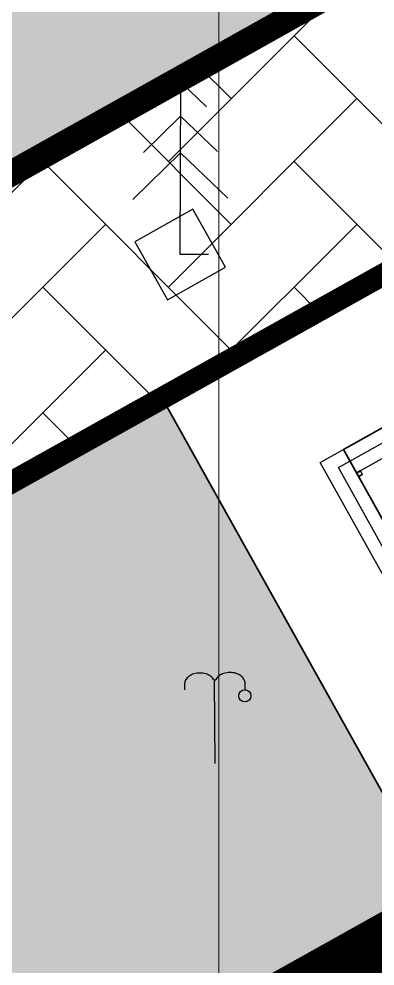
# Model space of a CAD drawing. Header units: millimetres. Extents: x 476643 to 477419, y 1110674 to 1111494.
# Drawn here: x 477039.16 to 477047.17, y 1111092.72 to 1111114.04 of the extents above; entities that cross this region are included whole.
import ezdxf

# ---------------------------------------------------------------- set-up
doc = ezdxf.new("R2010")
doc.units = ezdxf.units.MM
doc.header["$LTSCALE"] = 0.001
doc.header["$MEASUREMENT"] = 0
doc.linetypes.add('DASHDOTX2', pattern=[2, 1, -0.5, 0, -0.5])
for name, color, linetype, lineweight in [('D-CONGTRINH', 7, 'Continuous', 15), ('LUOI', 8, 'Continuous', 5), ('Ranh theo QH', 5, 'Continuous', 40)]:
    doc.layers.add(name, color=color, linetype=linetype, lineweight=lineweight)
for name, color, linetype in [('H-Congtrinh', 40, 'Continuous'), ('HT_duong', 1, 'Continuous'), ('HT_thuc vat', 3, 'Continuous'), ('Net manh', 252, 'Continuous'), ('NETCAT', 4, 'Continuous'), ('TUONG', 7, 'Continuous')]:
    doc.layers.add(name, color=color, linetype=linetype)

# ---------------------------------------------------------------- blocks, each defined once
blk = doc.blocks.new('LKIM')
at = {"linetype": 'Continuous'}
for p, q in [((-0.158, 0.8812), (-0.0028, 1.0338)), ((-0.0028, 1.0338), (0.1525, 0.887)), ((-0.2253, 0.6111), (-0.0028, 0.8299)), ((-0.0028, 0.8299), (0.2198, 0.6194)), ((-0.288, 0.3293), (-0.0029, 0.6096)), ((-0.0029, 0.6096), (0.2825, 0.3398))]:
    blk.add_line(p, q, dxfattribs=at)
blk.add_lwpolyline([(0.1667, 0), (-0.0029, 0), (-0.0029, 1.0317)], dxfattribs=at)
blk = doc.blocks.new('qua')
at = {"linetype": 'Continuous'}
for p, q in [((-0.25, 1.965), (-0.25, 1.83)), ((0.5, 2.04), (0.53, 2.085)), ((0.5, 0), (0.5, 2.04)), ((1.25, 2.025), (1.25, 1.83))]:
    blk.add_line(p, q, dxfattribs=at)
for centre, major_axis, start_param, end_param in [((0.038, 1.926), (0.208, 0.208), 1.399257, 1.82479), ((0.097, 1.843), (0.28, 0.28), 1.069396, 1.399257), ((0.135, 1.711), (-0.377, 0.377), -0.785398, -0.501401), ((0.135, 1.711), (0.377, 0.377), 0.501401, 0.785398), ((0.174, 1.843), (0.28, 0.28), 0.171539, 0.501401), ((0.232, 1.926), (0.208, 0.208), 6.029192, 6.454725), ((0.783, 1.934), (-0.208, 0.208), -0.171539, 0.253994), ((0.841, 1.851), (-0.28, 0.28), -0.501401, -0.171539), ((0.88, 1.719), (-0.377, 0.377), -0.785398, -0.501401), ((0.88, 1.719), (0.377, 0.377), 0.501401, 0.785398), ((0.918, 1.851), (0.28, 0.28), 0.171539, 0.501401), ((0.977, 1.934), (-0.208, 0.208), 4.458395, 4.883928), ((-0.052, 1.979), (0.135, 0.135), 1.82479, 2.356194), ((-0.052, 1.979), (0.135, 0.135), 2.356194, 2.402962), ((0.322, 1.979), (0.135, 0.135), 5.812856, 6.029192), ((1.066, 1.987), (-0.135, 0.135), 4.132783, 4.458395)]:
    blk.add_ellipse(centre, major_axis=major_axis, ratio=1, start_param=start_param, end_param=end_param, dxfattribs=at)
at = {"color": 1, "linetype": 'Continuous'}
blk.add_ellipse((1.248, 1.671), major_axis=(-0.106, 0.106), ratio=1, start_param=3.926991, end_param=10.210176, dxfattribs=at)
blk = doc.blocks.new('fff')
at = {"elevation": 0}
blk.add_lwpolyline([(477042.5, 1111107.713), (477043.807, 1111108.449), (477043.071, 1111109.756), (477041.764, 1111109.02)], close=True, dxfattribs=at)
at = {"layer": 'HT_duong'}
blk.add_lwpolyline([(477137.383, 1111165.642), (477133.694, 1111163.427), (477115.281, 1111153.139), (477096.805, 1111142.846), (477078.664, 1111132.737), (477023.765, 1111101.991), (477014.317, 1111096.81), (477006.702, 1111088.562), (477006.465, 1111083.507), (477014.874, 1111068.37), (477002.178, 1111061.992), (476991.86, 1111079.876), (476937.264, 1111174.332)], dxfattribs=at)
at = {"layer": 'HT_thuc vat', "extrusion": (0.002734, 0.014211, 0.999895), "xscale": 3.750000000158848, "yscale": 3.749999999601813, "zscale": 3.749999999994009, "rotation": 359.7981124263856}
blk.add_blockref('LKIM', (477041.012, 1110977.995, 17094.345), dxfattribs=at)
at = {"layer": 'HT_thuc vat', "xscale": 0.9075000000170361, "yscale": 0.9074999999720603, "zscale": 0.9075000000000002, "rotation": 0.3482707179959293}
blk.add_blockref('qua', (477043.118, 1111097.28), dxfattribs=at)
blk = doc.blocks.new('M')
at = {"layer": 'TUONG', "linetype": 'ByBlock', "ltscale": 5}
for points in [[(-122151.476, 340967.647), (-122151.48, 340967.647), (-122151.48, 340967.655), (-122151.522, 340967.655), (-122151.522, 340967.563), (-122151.48, 340967.563), (-122151.48, 340967.571), (-122151.476, 340967.571), (-122151.476, 340967.559), (-122151.526, 340967.559), (-122151.526, 340967.659), (-122151.476, 340967.659)], [(-122151.476, 340967.659), (-122151.526, 340967.659), (-122151.526, 340967.559), (-122151.476, 340967.559), (-122151.476, 340967.571), (-122151.48, 340967.571), (-122151.48, 340967.563), (-122151.522, 340967.563), (-122151.522, 340967.655), (-122151.48, 340967.655), (-122151.48, 340967.647), (-122151.476, 340967.647)], [(-122151.476, 340967.659), (-122151.426, 340967.659), (-122151.426, 340967.559), (-122151.476, 340967.559), (-122151.476, 340967.571), (-122151.472, 340967.571), (-122151.472, 340967.563), (-122151.43, 340967.563), (-122151.43, 340967.655), (-122151.472, 340967.655), (-122151.472, 340967.647), (-122151.476, 340967.647)], [(-122151.476, 340967.647), (-122151.472, 340967.647), (-122151.472, 340967.655), (-122151.43, 340967.655), (-122151.43, 340967.563), (-122151.472, 340967.563), (-122151.472, 340967.571), (-122151.476, 340967.571), (-122151.476, 340967.559), (-122151.426, 340967.559), (-122151.426, 340967.659), (-122151.476, 340967.659)]]:
    blk.add_hatch(color=256, dxfattribs=at).paths.add_polyline_path(points)
for points in [[(-122150.826, 340969.959), (-122150.826, 340966.959), (-122202.526, 340966.959), (-122202.526, 340969.959)], [(-122151.126, 340969.959), (-122151.126, 340967.259), (-122202.226, 340967.259), (-122202.226, 340969.959)], [(-122151.426, 340969.959), (-122151.426, 340967.559), (-122201.926, 340967.559), (-122201.926, 340969.959)]]:
    blk.add_lwpolyline(points, dxfattribs=at)
for points in [[(-122151.476, 340967.571), (-122151.48, 340967.571), (-122151.48, 340967.563), (-122151.522, 340967.563), (-122151.522, 340967.655), (-122151.48, 340967.655), (-122151.48, 340967.647), (-122151.476, 340967.647), (-122151.476, 340967.659), (-122151.526, 340967.659), (-122151.526, 340967.559), (-122151.476, 340967.559)], [(-122151.476, 340967.571), (-122151.48, 340967.571), (-122151.48, 340967.563), (-122151.522, 340967.563), (-122151.522, 340967.655), (-122151.48, 340967.655), (-122151.48, 340967.647), (-122151.476, 340967.647), (-122151.476, 340967.659), (-122151.526, 340967.659), (-122151.526, 340967.559), (-122151.476, 340967.559)], [(-122151.476, 340967.571), (-122151.472, 340967.571), (-122151.472, 340967.563), (-122151.43, 340967.563), (-122151.43, 340967.655), (-122151.472, 340967.655), (-122151.472, 340967.647), (-122151.476, 340967.647), (-122151.476, 340967.659), (-122151.426, 340967.659), (-122151.426, 340967.559), (-122151.476, 340967.559)], [(-122151.476, 340967.571), (-122151.472, 340967.571), (-122151.472, 340967.563), (-122151.43, 340967.563), (-122151.43, 340967.655), (-122151.472, 340967.655), (-122151.472, 340967.647), (-122151.476, 340967.647), (-122151.476, 340967.659), (-122151.426, 340967.659), (-122151.426, 340967.559), (-122151.476, 340967.559)]]:
    blk.add_lwpolyline(points, close=True, dxfattribs=at)

msp = doc.modelspace()

# ---------------------------------------------------------------- hatches: boundary and pattern name
at = {"layer": 'H-Congtrinh', "lineweight": 35}
h = msp.add_hatch(dxfattribs=at)
h.set_pattern_fill('AR-HBONE', color=256, scale=0.5, style=0)
edge = h.paths.add_edge_path()
edge.add_line((477016.998, 1111074.146), (477012.923, 1111071.882))
edge.add_line((477012.923, 1111071.882), (477006.465, 1111083.507))
edge.add_line((477006.465, 1111083.507), (477006.702, 1111088.562))
edge.add_line((477006.702, 1111088.562), (477014.317, 1111096.81))
edge.add_line((477014.317, 1111096.81), (477137.383, 1111165.642))
edge.add_line((477137.383, 1111165.642), (477145.501, 1111166.68))
edge.add_line((477145.501, 1111166.68), (477153.917, 1111150.615))
edge.add_line((477153.917, 1111150.615), (477141.662, 1111143.771))
edge.add_line((477141.662, 1111143.771), (477139.068, 1111149.324))
edge.add_line((477139.068, 1111149.324), (477137.195, 1111152.73))
edge.add_line((477137.195, 1111152.73), (477130.42, 1111154.674))
edge.add_line((477130.42, 1111154.674), (477013.85, 1111089.569))
edge.add_line((477013.85, 1111089.569), (477011.992, 1111082.805))
edge.add_line((477011.992, 1111082.805), (477017.007, 1111074.151))
at = {"layer": 'HT_duong', "lineweight": 35}
h = msp.add_hatch(color=8, dxfattribs=at)
h.paths.add_polyline_path([(477048.887, 1111327.463), (477027.775, 1111358.972), (477020.27, 1111370.174), (477008.332, 1111362.865), (477016.421, 1111350.792), (477017.86, 1111344.683), (477017.138, 1111339.499), (477012.77, 1111333.596), (476979.491, 1111315.894), (476971.124, 1111317.952), (476961.673, 1111322.596), (476956.505, 1111325.872), (476954.514, 1111328.221), (476952.137, 1111336.195), (476950.508, 1111341.552), (476944.021, 1111339.245), (476951.442, 1111311.674), (476952.23, 1111304.995), (476951.587, 1111298.448), (476949.758, 1111292.182), (476947.749, 1111287.852), (476944.975, 1111283.905), (476912.719, 1111237.296), (476908.691, 1111231.568), (476905.132, 1111227.42), (476830.322, 1111166.989), (476799.591, 1111142.665), (476792.643, 1111141.543), (476785.289, 1111143.073), (476778.983, 1111147.249), (476775.455, 1111152.371), (476762.326, 1111180.654), (476747.928, 1111173.644), (476760.345, 1111146.893), (476762.51, 1111138.794), (476762.29, 1111130.003), (476760.162, 1111122.306), (476756.991, 1111116.786), (476735.457, 1111099.552), (476743.814, 1111087.993), (476759.607, 1111098.383), (476775.959, 1111098.612), (476781.034, 1111093.187), (476828.757, 1111011.48), (476830.075, 1111008.326), (476829.365, 1111005.739), (476823.601, 1110996.658), (476828.977, 1110986.609), (476838.722, 1110987.903), (476841.272, 1110987.755), (476843.582, 1110986.113), (476852.553, 1110970.837), (476872.949, 1110935.66), (476871.71, 1110929.87), (476868.202, 1110926.926), (476873.498, 1110917.435), (476877.811, 1110918.641), (476881.168, 1110918.762), (476884.414, 1110916.251), (476895.764, 1110896.747), (476895.132, 1110892.033), (476890.267, 1110888.644), (476893.273, 1110883.68), (476898.419, 1110886.36), (476901.379, 1110885.97), (476903.41, 1110883.713), (476924.932, 1110847.173), (476928.38, 1110849.152), (476943.994, 1110822.831), (476950.945, 1110826.14), (476941.016, 1110842.329), (476941.033, 1110842.337), (476927.724, 1110865.746), (476917.876, 1110882.802), (476920.986, 1110885.384), (476907.496, 1110908.559), (476893.354, 1110932.705), (476851.867, 1111003.762), (476851.441, 1111006.305), (476852.801, 1111008.38), (476859.969, 1111013.191), (476854.923, 1111021.873), (476847.79, 1111017.944), (476844.545, 1111018.011), (476842.462, 1111020.014), (476825.743, 1111048.347), (476799.179, 1111094.111), (476796.785, 1111098.634), (476795.399, 1111104.549), (476796.415, 1111116.032), (476798.48, 1111121.44), (476801.662, 1111126.03), (476818.966, 1111139.981), (476834.974, 1111153.053), (476868.467, 1111179.578), (476870.703, 1111178.844), (476873.947, 1111174.758), (476875.85, 1111172.552), (476876.483, 1111171.663), (476827.008, 1111132.461), (476828.871, 1111130.109), (476878.227, 1111169.217), (476881.317, 1111164.882), (476910.93, 1111113.044), (476920.603, 1111118.895), (476886.623, 1111176.533), (476903.863, 1111187.862), (476907.724, 1111189.84), (476910.898, 1111190.16), (476913.73, 1111189.676), (476918.192, 1111185.873), (476929.141, 1111167.464), (476939.374, 1111150.166), (476950.775, 1111129.895), (476953.389, 1111131.366), (476941.973, 1111151.665), (476931.722, 1111168.994), (476920.517, 1111187.834), (476915.048, 1111192.495), (476911.002, 1111193.185), (476906.86, 1111192.769), (476902.256, 1111190.409), (476884.014, 1111178.421), (476881.222, 1111180.988), (476878.76, 1111185.161), (476878.471, 1111186.548), (476878.868, 1111187.779), (476900.163, 1111204.281), (476906.58, 1111209.367), (476916.273, 1111204.463), (476926.719, 1111192.411), (476937.264, 1111174.332), (476991.86, 1111079.876), (477002.178, 1111061.992), (477014.874, 1111068.37), (477006.465, 1111083.507), (477006.702, 1111088.562), (477014.317, 1111096.81), (477023.765, 1111101.991), (477078.664, 1111132.737), (477096.805, 1111142.846), (477115.281, 1111153.139), (477133.694, 1111163.427), (477137.383, 1111165.642), (477155.583, 1111167.969), (477151.757, 1111173.456), (477114.867, 1111228.636)])
h.paths.add_polyline_path([(476933.19, 1111209.481), (476930.739, 1111214.836), (476928.95, 1111222.684), (476929.174, 1111230.394), (476929.977, 1111237.478), (476938.144, 1111249.178), (476947.688, 1111262.966), (476959.692, 1111280.244), (476966.032, 1111288.71), (476972.887, 1111295.309), (476974.815, 1111294.73), (476975.681, 1111293.721), (476978.054, 1111289.963), (476987.338, 1111273.544), (476991.518, 1111278.36), (476979.457, 1111300.053), (476983.843, 1111302.36), (477002.237, 1111311.997), (477020.734, 1111321.683), (477025.661, 1111322.725), (477029.895, 1111322.591), (477033.906, 1111321.063), (477037.677, 1111318.292), (477049.672, 1111301.003), (477061.03, 1111283.999), (477072.554, 1111266.739), (477084.098, 1111249.422), (477097.873, 1111228.864), (477128.678, 1111182.374), (477128.829, 1111179.673), (477127.457, 1111176.984), (477124.902, 1111174.708), (477110.01, 1111166.319), (477091.694, 1111156.147), (477073.451, 1111145.905), (477018.249, 1111115.05), (477005.692, 1111108.065), (477001.854, 1111106.39), (476998.259, 1111106.196), (476993.78, 1111108.324), (476988.982, 1111113.249), (476983.575, 1111122.517), (476973.112, 1111140.528), (476962.717, 1111158.524), (476941.666, 1111194.808)], flags=16)
at = {"layer": 'Net manh', "lineweight": 35}
h = msp.add_hatch(dxfattribs=at)
h.set_pattern_fill('ESCHER', color=3, scale=5, style=0)
h.paths.add_polyline_path([(477091.71, 1111133.054), (477099.019, 1111119.955), (477141.662, 1111143.771), (477139.068, 1111149.324), (477137.195, 1111152.73), (477130.42, 1111154.674)])
h.paths.add_polyline_path([(477049.695, 1111092.408), (477042.381, 1111105.504), (477013.85, 1111089.569), (477011.992, 1111082.805), (477017.007, 1111074.151)])

# ---------------------------------------------------------------- linework, layer by layer
at = {"layer": 'D-CONGTRINH', "lineweight": 35, "const_width": 0.5}
for points in [[(477137.383, 1111165.642), (477133.694, 1111163.427), (477115.281, 1111153.139), (477096.805, 1111142.846), (477078.664, 1111132.737), (477023.765, 1111101.991), (477014.317, 1111096.81), (477006.702, 1111088.562), (477006.465, 1111083.507), (477014.874, 1111068.37), (477002.178, 1111061.992), (476991.86, 1111079.876), (476937.264, 1111174.332)], [(477016.998, 1111074.146), (477012.923, 1111071.882), (477006.465, 1111083.507), (477006.702, 1111088.562), (477014.317, 1111096.81), (477137.383, 1111165.642), (477145.501, 1111166.68), (477153.917, 1111150.615), (477141.662, 1111143.771), (477139.068, 1111149.324), (477137.195, 1111152.73), (477130.42, 1111154.674), (477013.85, 1111089.569), (477011.992, 1111082.805), (477017.007, 1111074.151)]]:
    msp.add_lwpolyline(points, dxfattribs=at)
at = {"layer": 'D-CONGTRINH', "lineweight": 35}
for points in [[(477050.23, 1111091.451), (477042.381, 1111105.504), (477091.71, 1111133.054), (477099.555, 1111118.994)], [(477051.386, 1111095.533), (477046.463, 1111104.347), (477090.553, 1111128.971), (477095.474, 1111120.151)]]:
    msp.add_lwpolyline(points, close=True, dxfattribs=at)
at = {"layer": 'LUOI'}
msp.add_line((477043.658, 1111494), (477043.658, 1110674), dxfattribs=at)
at = {"layer": 'Ranh theo QH', "color": 1, "linetype": 'DASHDOTX2', "lineweight": -2, "ltscale": 50, "const_width": 5, "flags": 128}
msp.add_lwpolyline([(477140.663, 1111175.284), (477033.325, 1111336.206), (476971.747, 1111303.743, 0.119976), (476960.382, 1111293.682), (476914.976, 1111228.264, -0.07519), (476902.91, 1111215.42), (476777.026, 1111115.837), (476929.132, 1110855.337), (477079.17, 1110942.944), (477006.529, 1111068.299), (477153.917, 1111150.615), (477151.558, 1111155.666), (477141.273, 1111174.37), (477140.663, 1111175.284)], format="xyb", dxfattribs=at)

# ---------------------------------------------------------------- block references
at = {"lineweight": 35}
msp.add_blockref('fff', (0, 0), dxfattribs=at)
at = {"layer": 'NETCAT', "rotation": 209.1834563103735}
msp.add_blockref('M', (204142.508, 1349227.989), dxfattribs=at)

doc.saveas('drawing.dxf')
